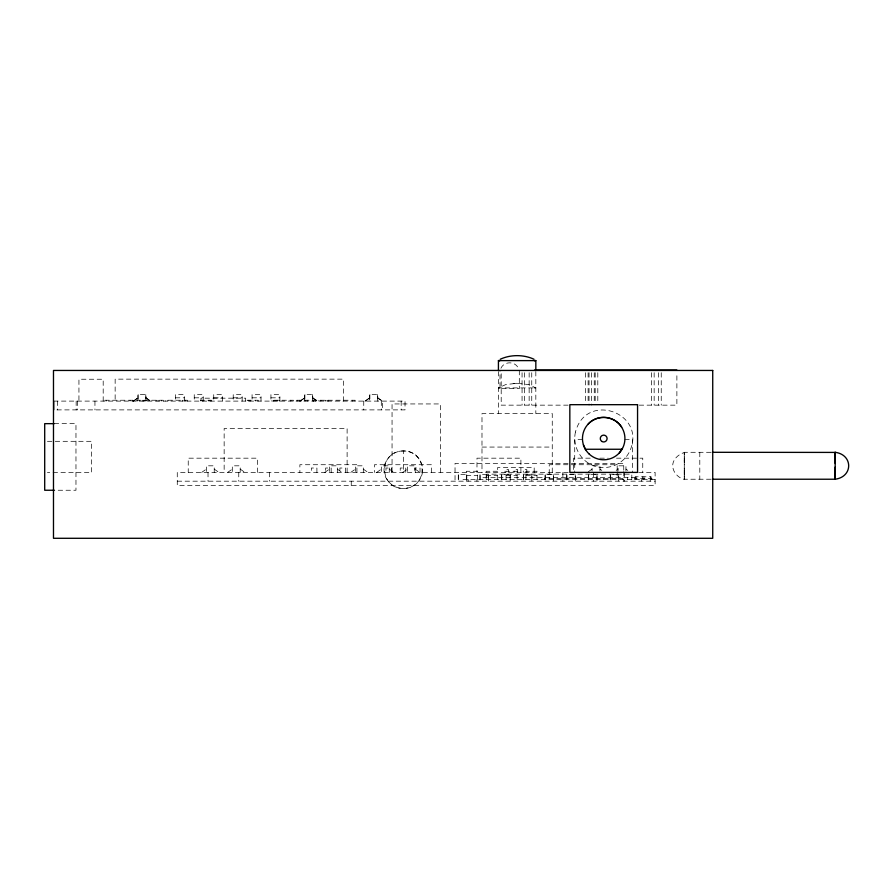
<?xml version="1.0" encoding="UTF-8"?>
<svg xmlns="http://www.w3.org/2000/svg" width="894" height="894" viewBox="0 0 894 894"><rect width="100%" height="100%" fill="white"/><g stroke="black" fill="none" stroke-linecap="round" stroke-linejoin="round"><path stroke-width="0.67" stroke-dasharray="4.47 3.35" d="M458.309 474.625L458.309 481.184L458.309 474.625L466.746 474.625L466.746 481.184L466.746 474.625M480.022 474.625L480.022 481.184L480.022 474.625L488.448 474.625L488.448 481.184L488.448 474.625M501.724 474.625L501.724 481.184L501.724 474.625L510.161 474.625L510.161 481.184L510.161 474.625M523.437 474.625L523.437 481.184L523.437 474.625L531.863 474.625L531.863 481.184L531.863 474.625M545.139 474.625L545.139 481.184L545.139 474.625L553.576 474.625L553.576 481.184L553.576 474.625M566.852 474.625L566.852 481.184L566.852 474.625L575.278 474.625L575.278 481.184L575.278 474.625M588.554 474.625L588.554 481.184L588.554 474.625L596.991 474.625L596.991 481.184L596.991 474.625M610.267 474.625L610.267 481.184L610.267 474.625L618.693 474.625L618.693 481.184L618.693 474.625M684.268 452.498L684.268 479.43C676.277 477.474 669.729 468.221 674.121 460.332C676.277 456.465 680.111 453.839 684.268 452.498C684.29 456.555 684.256 460.611 684.279 464.668M500.931 368.272C504.149 361.02 515.168 361.02 518.386 368.272M133.24 401.104L137.888 397.819M133.497 401.104L138.134 397.819M300.004 401.104L304.653 397.819M300.261 401.104L304.899 397.819M201.686 472.401L206.335 469.115M227.657 472.401L232.306 469.115M364.998 401.104L369.635 397.819M365.244 401.104L369.881 397.819M324.779 472.401L329.417 469.115M350.75 472.401L355.399 469.115M376.72 472.401L381.369 469.115M402.702 472.401L407.34 469.115M588.353 471.741L592.063 469.115M616.178 470.423L618.033 469.115M403.362 451.001C378.408 450.542 378.408 488.862 403.362 488.403C428.304 488.862 428.304 450.542 403.362 451.001L403.362 469.696M534.724 387.895L535.83 387.895L528.466 384.554L517.123 383.291L505.792 384.554L498.427 387.895L500.025 387.895M517.123 383.291L513.134 383.437M499.522 387.895L498.427 387.895L535.83 387.907L534.221 387.895M175.392 397.819L184.32 397.819M194.244 397.819L203.184 397.819M213.733 397.819L222.662 397.819M233.222 397.819L242.151 397.819M252.074 397.819L261.014 397.819M270.938 397.819L279.878 397.819M53.662 401.104L405.027 401.104L405.027 409.888L53.662 409.888M568.126 405.15L501.199 405.15L501.199 372.72M639.232 405.15L676.881 405.15L676.881 372.72M54.221 423.655L75.968 423.655L75.968 490.247L54.221 490.247M582.519 439.602L574.719 439.602L574.719 472.401M624.738 439.602L632.46 439.602L632.46 472.401M47.416 441.312L91.601 441.312L91.601 472.58L47.416 472.58M481.989 447.067L552.257 447.067M710.965 452.297L684.268 452.297L684.268 479.43M590.196 458.175L573.602 458.175L573.602 471.116M599.885 458.175L608.177 458.175M616.48 458.175L642.752 458.175L642.752 472.401M568.238 472.401L177.269 472.401L177.269 485.576L655.123 485.576L655.123 472.401L638.607 472.401M466.322 475.351L477.396 475.351M486.18 475.351L497.265 475.351M506.049 475.351L517.123 475.351M525.907 475.351L536.981 475.351M636.003 477.675L482.604 477.675L482.604 479.43M710.965 479.229L684.268 479.229L684.256 467.26M655.123 479.43L461.874 479.43L461.874 481.184M177.269 481.184L655.123 481.184M625.945 469.115L627.8 470.423M599.975 469.115L601.83 470.423M377.793 397.819L382.431 401.104L382.531 409.888M377.536 397.819L382.185 401.104M415.241 469.115L419.889 472.401M312.799 397.819L317.448 401.104M312.554 397.819L317.191 401.104M389.27 469.115L393.908 472.401M363.299 469.115L367.937 472.401M337.329 469.115L341.966 472.401M146.035 397.819L150.684 401.104M145.789 397.819L150.427 401.104M240.207 469.115L244.855 472.401M214.236 469.115L218.874 472.401M699.801 452.297L699.801 479.229M661.236 372.72L661.236 405.15M658.621 372.72L658.621 405.15M654.151 372.72L654.151 405.15M651.949 479.43L651.949 478.525L634.382 478.525L634.382 479.43M651.536 372.72L651.536 405.15M651.167 479.43L651.167 476.793L635.153 476.793L635.153 479.43M650.34 476.793L650.34 479.43M650.195 479.43L650.195 481.184M643.948 476.793L643.948 479.43M642.384 476.793L642.384 479.43M641.411 479.43L641.411 481.184M635.98 476.793L636.003 479.43M631.812 479.43L631.812 474.155L486.794 474.155L486.794 479.43M627.476 477.675L627.476 479.43M625.945 471.082L625.945 465.819L618.033 465.819L618.033 471.082M624.381 472.401L624.381 481.184M623.755 470.222L623.755 463.371L455.035 463.371L455.035 481.184M623.755 471.596L623.755 481.184M622.906 479.43L622.906 478.525L544.457 478.525L544.457 479.43M617.173 470.244L617.173 464.735L549.24 464.735L549.24 478.525M617.173 471.63L617.173 478.525M603.651 478.525L603.651 479.43M599.975 471.082L599.975 465.819L592.063 465.819L592.063 471.082M597.807 372.72L597.807 403.797M595.192 372.72L595.192 403.797M594.253 372.72L594.253 403.797M593.627 472.401L593.627 481.184M591.649 372.72L591.649 405.15M589.034 372.72L589.034 405.15M588.107 372.72L588.107 403.797M585.492 372.72L585.492 403.797M562.985 478.525L562.985 479.43M562.885 472.401L562.885 481.184M552.257 472.401L552.257 413.587L481.989 413.587L481.989 472.401M536.981 479.43L536.981 471.261L525.907 471.261L525.907 479.43M535.83 371.535L535.83 413.587M534.187 472.401L534.187 467.495L497.679 467.495L497.679 472.401M531.751 372.72L531.751 405.15M529.147 372.72L529.147 405.15M526.834 472.401L526.834 469.596L523.281 469.596L523.281 472.401M524.666 372.72L524.666 405.15M522.062 372.72L522.062 405.15M520.9 472.401L520.9 458.175L476.983 458.175L476.983 472.401M519.313 370.451L519.313 388.622L499.992 388.622L499.992 370.451M517.704 472.401L517.704 469.596L514.162 469.596L514.162 472.401M517.123 479.43L517.123 471.261L506.049 471.261L506.049 479.43M508.574 472.401L508.574 469.596L505.032 469.596L505.032 472.401M498.427 371.535L498.427 413.587M497.265 479.43L497.265 471.261L486.18 471.261L486.18 479.43M477.396 479.43L477.396 471.261L466.322 471.261L466.322 479.43M476.949 479.43L476.949 481.184M468.165 479.43L468.165 481.184M440.34 472.401L440.34 403.943L392.053 403.943L392.053 472.401M431.523 472.401L431.523 464.724L374.485 464.724L374.485 472.401M420.035 472.401L420.035 468.02L414.492 468.02L414.492 472.401M415.241 472.401L415.241 465.819L407.34 465.819L407.34 472.401M405.775 472.401L405.775 468.02L400.233 468.02L400.233 472.401M401.16 401.104L401.16 409.888M391.516 472.401L391.516 468.02L385.973 468.02L385.973 472.401M389.27 472.401L389.27 465.819L381.369 465.819L381.369 472.401M381.313 401.104L381.313 409.888M377.793 401.104L377.793 394.522L369.635 394.522L369.635 401.104M377.536 394.522L377.536 401.104M369.881 394.522L369.881 401.104M363.746 401.104L363.746 409.888M363.299 472.401L363.299 465.819L355.399 465.819L355.399 472.401M356.918 472.401L356.918 464.724L299.881 464.724L299.881 472.401M355.086 401.104L355.086 400.233L295.4 400.233L295.4 401.104M352.437 400.233L352.437 401.104M351.241 481.184L351.241 485.576M347.118 472.401L347.118 428.528L224.148 428.528L224.148 472.401M345.43 472.401L345.43 468.02L339.888 468.02L339.888 472.401M343.531 401.104L343.531 379.145L115.147 379.145L115.147 401.104M337.329 472.401L337.329 465.819L329.417 465.819L329.417 472.401M331.171 472.401L331.171 468.02L325.628 468.02L325.628 472.401M328.657 400.233L328.657 401.104M327.819 400.233L327.819 401.104M326.019 400.233L326.019 401.104M325.751 400.233L325.751 401.104M320.845 400.233L320.845 401.104M318.923 400.233L318.923 401.104M316.912 472.401L316.912 468.02L311.369 468.02L311.369 472.401M315.258 400.233L315.403 401.104M313.582 400.233L313.582 401.104M313.448 400.233L313.448 401.104M312.799 401.104L312.799 394.522L304.653 394.522L304.653 401.104M312.554 394.522L312.554 401.104M307.301 400.233L307.301 401.104M305.055 400.233L305.055 401.104M304.899 394.522L304.899 401.104M301.613 400.233L301.613 401.104M299.691 400.233L299.691 401.104M297.076 400.233L297.076 401.104M293.422 401.104L293.422 400.233L271.318 400.233L271.318 401.104M290.785 400.233L290.785 401.104M279.878 401.104L279.878 394.522L270.938 394.522L270.938 401.104M279.531 400.233L279.531 401.104M277.453 400.233L277.453 401.104M275.967 400.233L275.967 401.104M274.045 400.233L274.045 401.104M273.139 400.233L273.139 401.104M269.507 472.401L269.507 481.184M261.014 401.104L261.014 394.522L252.074 394.522L252.074 401.104M258.187 401.104L258.187 400.233L247.247 400.233L247.247 401.104M257.383 472.401L257.383 458.175L188.232 458.175L188.232 472.401M255.539 400.233L255.539 401.104M250.331 400.233L250.331 401.104M249.068 400.233L249.068 401.104M248.409 400.233L248.409 401.104M245.694 401.104L245.694 398.176L200.982 398.176L200.982 401.104M242.151 401.104L242.151 394.522L233.222 394.522L233.222 401.104M240.207 472.401L240.207 465.819L232.306 465.819L232.306 472.401M238.765 472.401L238.765 481.184M222.662 401.104L222.662 394.522L213.733 394.522L213.733 401.104M214.236 472.401L214.236 465.819L206.335 465.819L206.335 472.401M211.42 401.104L211.42 400.233L200.502 400.233L200.502 401.104M210.246 400.233L210.246 401.104M209.609 400.233L209.609 401.104M208.324 400.233L208.324 401.104M208.023 472.401L208.023 481.184M203.184 401.104L203.184 394.522L194.244 394.522L194.244 401.104M202.29 400.233L202.29 401.104M187.304 401.104L187.304 400.233L165.267 400.233L165.267 401.104M185.494 400.233L185.494 401.104M185.393 400.233L185.393 401.104M184.566 400.233L184.566 401.104M184.32 401.104L184.32 394.522L175.392 394.522L175.392 401.104M182.644 400.233L182.644 401.104M167.904 400.233L167.904 401.104M163.189 401.104L163.189 400.233L103.603 400.233L103.603 401.104M161.389 400.233L161.289 401.104M158.886 400.233L158.886 401.104M156.964 400.233L156.964 401.104M146.035 401.104L146.035 394.522L137.888 394.522L137.888 401.104M145.789 394.522L145.789 401.104M145.107 400.233L145.107 401.104M144.124 400.233L144.124 401.104M143.308 400.233L143.308 401.104M142.213 400.233L142.213 401.104M139.632 400.233L139.632 401.104M138.134 394.522L138.134 401.104M137.698 400.233L137.698 401.104M132.67 400.233L132.67 401.104M130.032 400.233L130.032 401.104M106.241 400.233L106.241 401.104M103.19 401.104L103.19 379.235L78.94 379.235L78.94 401.104M94.943 401.104L94.943 409.888M77.376 401.104L77.376 409.888M76.158 401.104L76.158 409.888M57.529 401.104L57.529 409.888M575.434 432.07C572.641 444.575 578.831 458.097 590.129 464.165A28.988 28.988 0 0 0 629.309 452.107C648.228 413.542 586.319 390.522 575.434 432.07M422.616 471.496C421.845 478.156 417.442 484 411.385 486.794A19.869 19.869 0 0 1 396.59 487.297L392.131 485.006L388.432 481.654L385.75 477.497A18.293 18.293 0 0 1 385.236 463.126L387.605 458.79L391.047 455.202L395.327 452.61A19.869 19.869 0 0 1 410.134 452.096C417.99 454.979 423.398 463.103 422.616 471.496"/><path stroke-width="1.34" d="M835.197 467.048L835.175 479.229L712.362 479.229M835.175 452.42L712.362 452.297M619.251 453.001L622.459 448.486M588.129 424.091C597.114 414.056 614.748 415.732 621.688 427.254M500.238 359.243C510.675 354.449 523.571 354.449 534.02 359.243M835.175 479.229C853.167 476.837 853.167 454.688 835.175 452.297L835.164 479.229L835.175 478.435M499.522 360.606L498.427 360.606L498.427 370.161M534.724 360.617L535.83 360.606L535.83 370.161M534.511 370.015L676.881 370.015M54.221 423.655L44.7 423.655L44.7 490.247L54.221 490.247M585.436 449.257L621.911 449.257M500.025 360.617L498.427 360.606L535.83 360.617L534.221 360.606M583.391 444.787L585.704 449.827M835.175 452.297L835.197 463.528M53.662 401.104L53.662 409.888M712.73 370.451L53.484 370.451L53.484 538.289L712.73 538.289L712.73 370.451M637.556 404.68L569.836 404.68L569.836 472.401L637.556 472.401L637.556 404.68M589.235 454.096A21.244 21.244 0 0 0 624.392 443.29A21.244 21.244 0 0 0 597.449 418.247A21.244 21.244 0 0 0 589.235 454.096M601.986 441.502A3.408 3.408 0 0 0 607.104 438.541A3.408 3.408 0 0 0 601.986 435.59A3.408 3.408 0 0 0 601.986 441.502"/></g></svg>
